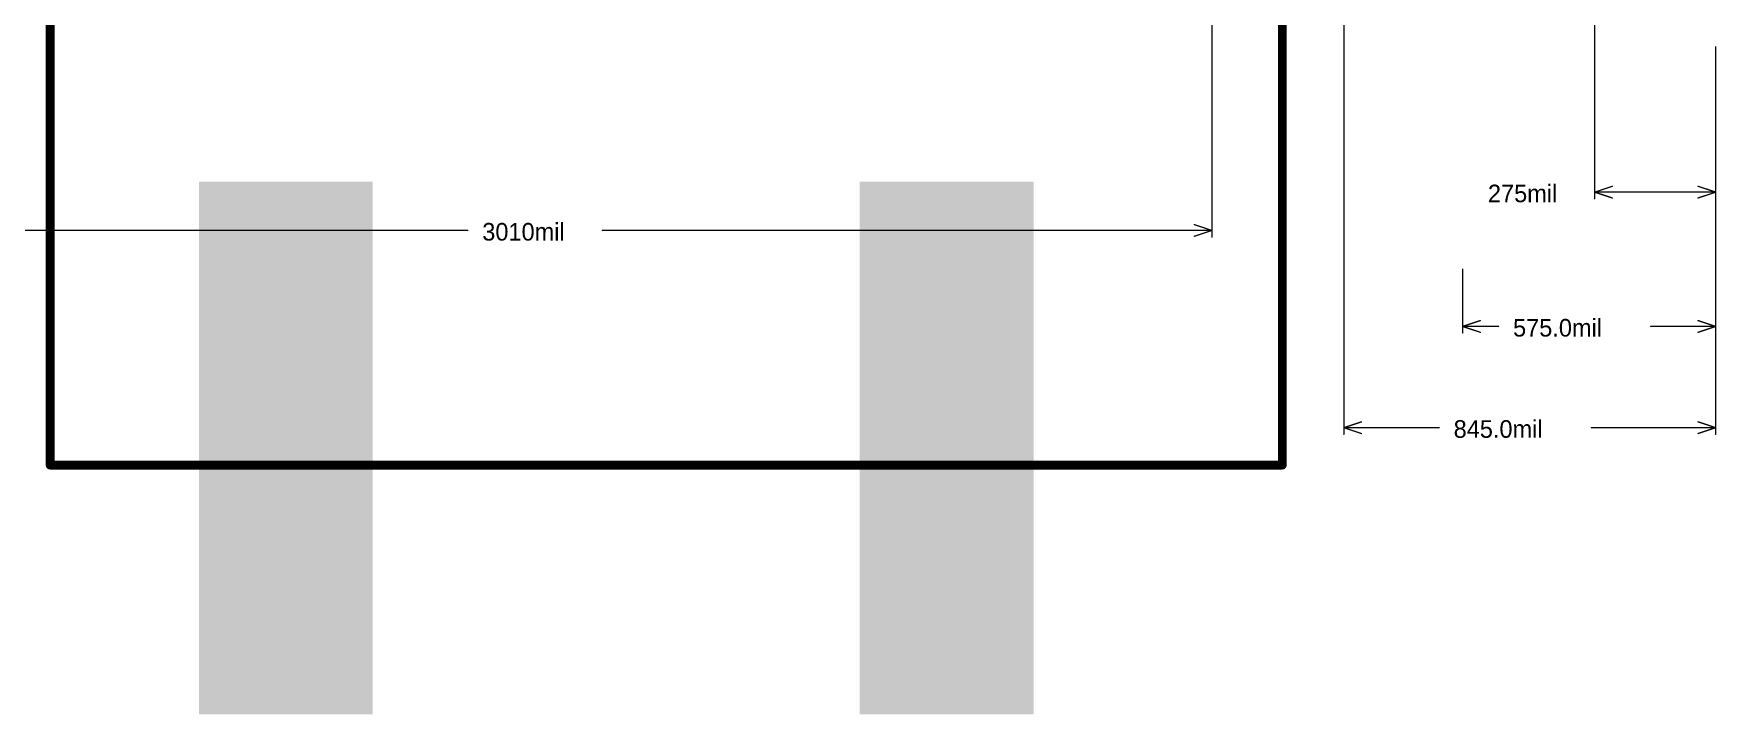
# Model space of a CAD drawing. Header units: millimetres. Extents: x 5.97 to 14.78, y 3.86 to 11.35.
# Drawn here: x 9.043 to 12.867, y 3.864 to 5.41 of the extents above; entities that cross this region are included whole.
import ezdxf

# ---------------------------------------------------------------- set-up
doc = ezdxf.new("R2010")
doc.units = ezdxf.units.MM
doc.header["$MEASUREMENT"] = 0
doc.layers.add('Mechanical2', color=216, linetype='Continuous')
doc.layers.add('Mechanical4', color=56, linetype='Continuous')

msp = doc.modelspace()

# ---------------------------------------------------------------- linework, layer by layer
at = {"layer": 'Mechanical2'}
for points in [[(9.418, 4.2839), (9.813, 4.2839), (9.418, 5.0739), (9.813, 5.0739)], [(10.92, 4.2839), (11.315, 4.2839), (10.92, 5.0739), (11.315, 5.0739)]]:
    msp.add_solid(points, dxfattribs=at)
at = {"layer": 'Mechanical4'}
for points, const_width in [([(9.08, 4.43), (9.08, 9.43)], 0.02), ([(11.88, 4.43), (11.88, 9.43)], 0.02), ([(12.02, 4.5), (12.02, 6)], 0.003), ([(12.59, 5.035), (12.59, 5.73)], 0.003), ([(11.72, 4.948), (11.72, 5.535)], 0.003), ([(12.865, 4.5), (12.865, 5.38)], 0.003), ([(12.865, 4.73), (12.865, 5.38)], 0.003), ([(12.865, 5.035), (12.865, 5.38)], 0.003), ([(12.59, 5.05), (12.63, 5.0633)], 0.003), ([(12.59, 5.05), (12.7275, 5.05)], 0.003), ([(12.59, 5.05), (12.63, 5.0367)], 0.003), ([(12.7275, 5.05), (12.865, 5.05)], 0.003), ([(12.825, 5.0633), (12.865, 5.05)], 0.003), ([(12.825, 5.0367), (12.865, 5.05)], 0.003), ([(11.68, 4.9763), (11.72, 4.963)], 0.003), ([(8.71, 4.963), (10.029, 4.963)], 0.003), ([(10.335, 4.963), (11.72, 4.963)], 0.003), ([(11.68, 4.9497), (11.72, 4.963)], 0.003), ([(12.29, 4.73), (12.29, 4.875)], 0.003), ([(12.29, 4.745), (12.33, 4.7583)], 0.003), ([(12.29, 4.745), (12.3715, 4.745)], 0.003), ([(12.29, 4.745), (12.33, 4.7317)], 0.003), ([(12.7175, 4.745), (12.865, 4.745)], 0.003), ([(12.825, 4.7583), (12.865, 4.745)], 0.003), ([(12.825, 4.7317), (12.865, 4.745)], 0.003), ([(12.02, 4.515), (12.06, 4.5283)], 0.003), ([(12.02, 4.515), (12.2365, 4.515)], 0.003), ([(12.02, 4.515), (12.06, 4.5017)], 0.003), ([(12.5825, 4.515), (12.865, 4.515)], 0.003), ([(12.825, 4.5283), (12.865, 4.515)], 0.003), ([(12.825, 4.5017), (12.865, 4.515)], 0.003), ([(9.08, 4.43), (11.88, 4.43)], 0.02)]:
    msp.add_lwpolyline(points, dxfattribs=dict(at, const_width=const_width))
for points, const_width in [([(12.8643, 5.38, 1), (12.8658, 5.38, 1)], 0.0015), ([(12.8643, 5.38, 1), (12.8658, 5.38, 1)], 0.0015), ([(12.8643, 5.38, 1), (12.8658, 5.38, 1)], 0.0015), ([(12.5892, 5.05, 1), (12.5907, 5.05, 1)], 0.0015), ([(12.5892, 5.05, 1), (12.5907, 5.05, 1)], 0.0015), ([(12.5892, 5.05, 1), (12.5907, 5.05, 1)], 0.0015), ([(12.6293, 5.0633, 1), (12.6308, 5.0633, 1)], 0.0015), ([(12.7267, 5.05, 1), (12.7282, 5.05, 1)], 0.0015), ([(12.7267, 5.05, 1), (12.7282, 5.05, 1)], 0.0015), ([(12.8242, 5.0633, 1), (12.8257, 5.0633, 1)], 0.0015), ([(12.8643, 5.05, 1), (12.8658, 5.05, 1)], 0.0015), ([(12.8643, 5.05, 1), (12.8658, 5.05, 1)], 0.0015), ([(12.8643, 5.05, 1), (12.8658, 5.05, 1)], 0.0015), ([(12.5892, 5.035, 1), (12.5907, 5.035, 1)], 0.0015), ([(12.6293, 5.0367, 1), (12.6308, 5.0367, 1)], 0.0015), ([(12.8242, 5.0367, 1), (12.8257, 5.0367, 1)], 0.0015), ([(12.8643, 5.035, 1), (12.8658, 5.035, 1)], 0.0015), ([(11.6792, 4.9763, 1), (11.6807, 4.9763, 1)], 0.0015), ([(10.0283, 4.963, 1), (10.0298, 4.963, 1)], 0.0015), ([(10.3342, 4.963, 1), (10.3357, 4.963, 1)], 0.0015), ([(11.6792, 4.9497, 1), (11.6807, 4.9497, 1)], 0.0015), ([(11.7193, 4.963, 1), (11.7208, 4.963, 1)], 0.0015), ([(11.7193, 4.963, 1), (11.7208, 4.963, 1)], 0.0015), ([(11.7193, 4.963, 1), (11.7208, 4.963, 1)], 0.0015), ([(11.7193, 4.948, 1), (11.7208, 4.948, 1)], 0.0015), ([(12.2892, 4.875, 1), (12.2907, 4.875, 1)], 0.0015), ([(12.2892, 4.745, 1), (12.2907, 4.745, 1)], 0.0015), ([(12.2892, 4.745, 1), (12.2907, 4.745, 1)], 0.0015), ([(12.2892, 4.745, 1), (12.2907, 4.745, 1)], 0.0015), ([(12.3293, 4.7583, 1), (12.3308, 4.7583, 1)], 0.0015), ([(12.3708, 4.745, 1), (12.3723, 4.745, 1)], 0.0015), ([(12.7167, 4.745, 1), (12.7182, 4.745, 1)], 0.0015), ([(12.8242, 4.7583, 1), (12.8257, 4.7583, 1)], 0.0015), ([(12.8643, 4.745, 1), (12.8658, 4.745, 1)], 0.0015), ([(12.8643, 4.745, 1), (12.8658, 4.745, 1)], 0.0015), ([(12.8643, 4.745, 1), (12.8658, 4.745, 1)], 0.0015), ([(12.2892, 4.73, 1), (12.2907, 4.73, 1)], 0.0015), ([(12.3293, 4.7317, 1), (12.3308, 4.7317, 1)], 0.0015), ([(12.8242, 4.7317, 1), (12.8257, 4.7317, 1)], 0.0015), ([(12.8643, 4.73, 1), (12.8658, 4.73, 1)], 0.0015), ([(12.0192, 4.515, 1), (12.0207, 4.515, 1)], 0.0015), ([(12.0192, 4.515, 1), (12.0207, 4.515, 1)], 0.0015), ([(12.0192, 4.515, 1), (12.0207, 4.515, 1)], 0.0015), ([(12.0593, 4.5283, 1), (12.0608, 4.5283, 1)], 0.0015), ([(12.2358, 4.515, 1), (12.2373, 4.515, 1)], 0.0015), ([(12.5817, 4.515, 1), (12.5832, 4.515, 1)], 0.0015), ([(12.8242, 4.5283, 1), (12.8257, 4.5283, 1)], 0.0015), ([(12.8643, 4.515, 1), (12.8658, 4.515, 1)], 0.0015), ([(12.8643, 4.515, 1), (12.8658, 4.515, 1)], 0.0015), ([(12.8643, 4.515, 1), (12.8658, 4.515, 1)], 0.0015), ([(12.0192, 4.5, 1), (12.0207, 4.5, 1)], 0.0015), ([(12.0593, 4.5017, 1), (12.0608, 4.5017, 1)], 0.0015), ([(12.8242, 4.5017, 1), (12.8257, 4.5017, 1)], 0.0015), ([(12.8643, 4.5, 1), (12.8658, 4.5, 1)], 0.0015), ([(9.075, 4.43, 1), (9.085, 4.43, 1)], 0.01), ([(9.075, 4.43, 1), (9.085, 4.43, 1)], 0.01), ([(11.875, 4.43, 1), (11.885, 4.43, 1)], 0.01), ([(11.875, 4.43, 1), (11.885, 4.43, 1)], 0.01)]:
    msp.add_lwpolyline(points, format="xyb", close=True, dxfattribs=dict(at, const_width=const_width))
for points in [[(9.418, 3.8639), (9.813, 3.8639), (9.418, 4.2839), (9.813, 4.2839)], [(10.92, 3.8639), (11.315, 3.8639), (10.92, 4.2839), (11.315, 4.2839)]]:
    msp.add_solid(points, dxfattribs=at)

# ---------------------------------------------------------------- texts
for s, p in [('275mil', (12.3474, 5.027)), ('3010mil', (10.062, 4.94)), ('575.0mil', (12.4045, 4.722)), ('845.0mil', (12.2695, 4.492))]:
    msp.add_text(s, height=0.04, rotation=-360, dxfattribs=at).set_placement(p)

doc.saveas('drawing.dxf')
